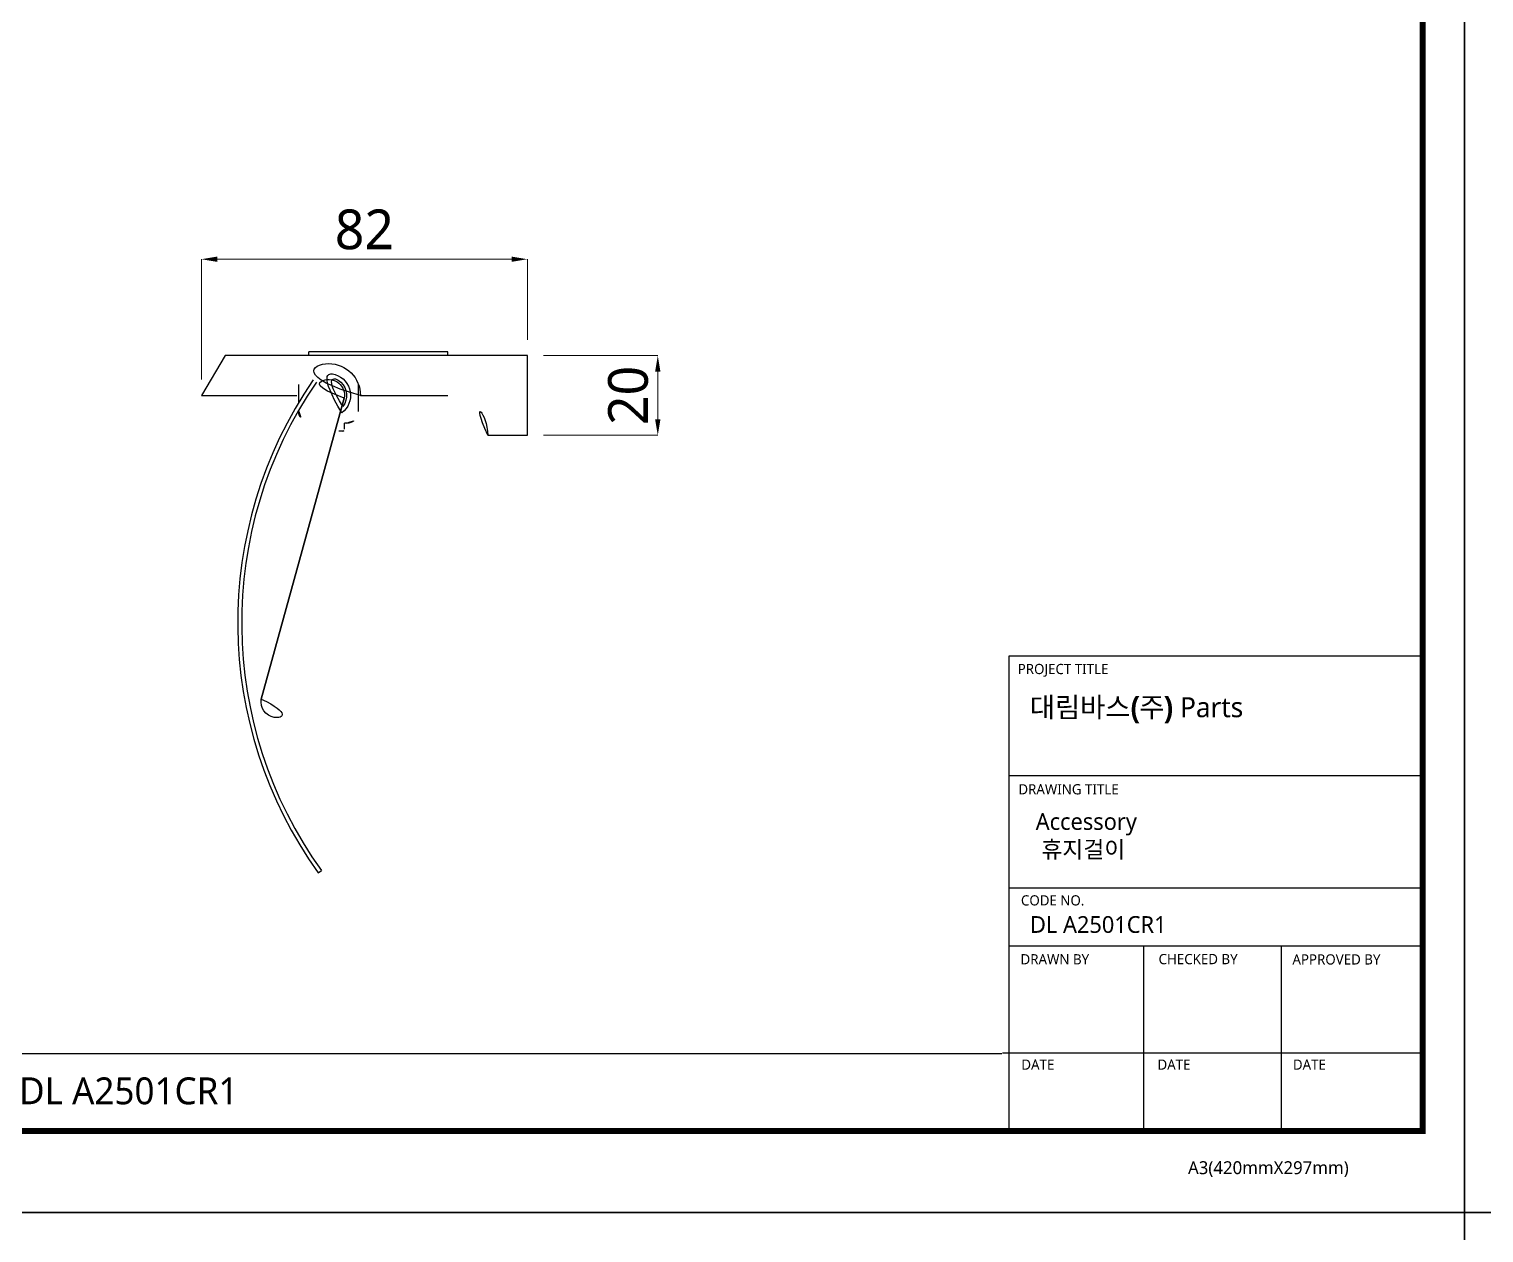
# Model space of a CAD drawing. Extents: x 16296675204 to 16296683393, y -37409618576 to -37409617244.
# Drawn here: x 16296678318.3 to 16296678684.2, y -37409617909.1 to -37409617606.6 of the extents above; entities that cross this region are included whole.
import ezdxf

# ---------------------------------------------------------------- set-up
doc = ezdxf.new("R2010")
doc.units = 0
doc.header["$LTSCALE"] = 10
doc.header["$MEASUREMENT"] = 0
doc.header["$PDMODE"] = 3
doc.header["$PDSIZE"] = -10
doc.layers.get('0').update_dxf_attribs({"linetype": 'CONTINUOUS'})
doc.layers.get('DEFPOINTS').update_dxf_attribs({"linetype": 'CONTINUOUS'})
doc.styles.add('Daelim Dimension', font='NanumGothic.ttf')
doc.dimstyles.new('DEFAULT', dxfattribs={"dimscale": 2, "dimtxt": 2, "dimasz": 2, "dimexe": 0, "dimexo": 2, "dimgap": 1, "dimtad": 1, "dimdec": 1, "dimzin": 9, "dimdsep": 46, "dimtxsty": 'Daelim Dimension', "dimcen": 0.5, "dimclrd": 252, "dimclre": 252, "dimclrt": 3, "dimadec": 1, "dimazin": 0, "dimtfac": 1, "dimtdec": 1, "dimtix": 1, "dimtmove": 0, "dimatfit": 3, "dimfxl": 1, "dimtolj": 1, "dimtzin": 1, "dimlwd": 9, "dimlwe": 9, "dimarcsym": 0})

# ---------------------------------------------------------------- blocks, each defined once
blk = doc.blocks.new('*D35')
at = {"color": 5, "lineweight": 9, "transparency": 16777216}
for p, q in [((16296678361.6427, -37409617694.6393), (16296678361.6427, -37409617664.40076)), ((16296678439.6427, -37409617664.40076), (16296678365.6427, -37409617664.40076)), ((16296678443.6427, -37409617684.6393), (16296678443.6427, -37409617664.40076))]:
    blk.add_line(p, q, dxfattribs=at)
at = {"color": 5, "transparency": 16777216}
for points in [[(16296678365.6427, -37409617663.7341), (16296678365.6427, -37409617665.06743), (16296678361.6427, -37409617664.40076)], [(16296678439.6427, -37409617663.7341), (16296678439.6427, -37409617665.06743), (16296678443.6427, -37409617664.40076)]]:
    blk.add_solid(points, dxfattribs=at)
at = {"layer": 'DEFPOINTS', "color": 0, "transparency": 16777216}
for p in [(16296678361.6427, -37409617664.40076), (16296678443.6427, -37409617688.6393), (16296678361.6427, -37409617698.6393)]:
    blk.add_point(p, dxfattribs=at)
at = {"color": 7, "transparency": 16777216, "insert": (16296678402.6427, -37409617656.95728), "char_height": 10, "attachment_point": 5, "style": 'Daelim Dimension'}
blk.add_mtext('\\A1;82', dxfattribs=at)
blk = doc.blocks.new('*D36')
at = {"color": 5, "lineweight": 9, "transparency": 16777216}
for p, q in [((16296678447.64271, -37409617688.639313), (16296678476.41552, -37409617688.639313)), ((16296678476.41552, -37409617692.639313), (16296678476.41552, -37409617704.639313)), ((16296678447.64271, -37409617708.639313), (16296678476.41552, -37409617708.639313))]:
    blk.add_line(p, q, dxfattribs=at)
at = {"color": 5, "transparency": 16777216}
for points in [[(16296678475.748859, -37409617692.639313), (16296678477.08219, -37409617692.639313), (16296678476.41552, -37409617688.639313)], [(16296678475.748859, -37409617704.639313), (16296678477.08219, -37409617704.639313), (16296678476.41552, -37409617708.639313)]]:
    blk.add_solid(points, dxfattribs=at)
at = {"layer": 'DEFPOINTS', "color": 0, "transparency": 16777216}
for p in [(16296678443.64271, -37409617688.639313), (16296678443.64271, -37409617708.639313), (16296678476.41552, -37409617708.639313)]:
    blk.add_point(p, dxfattribs=at)
at = {"color": 7, "transparency": 16777216, "insert": (16296678468.993481, -37409617698.639313), "char_height": 10, "attachment_point": 5, "rotation": 90, "style": 'Daelim Dimension'}
blk.add_mtext('\\A1;20', dxfattribs=at)

msp = doc.modelspace()

# ---------------------------------------------------------------- linework, layer by layer
for p, q in [((16296678367.6427, -37409617688.639297), (16296678361.6427, -37409617698.639297)), ((16296678443.6427, -37409617688.639297), (16296678367.6427, -37409617688.639297)), ((16296678388.6427, -37409617688.639297), (16296678388.6427, -37409617687.639297)), ((16296678423.6427, -37409617687.639297), (16296678388.6427, -37409617687.639297)), ((16296678423.6427, -37409617688.639297), (16296678423.6427, -37409617687.639297)), ((16296678443.6427, -37409617708.639297), (16296678443.6427, -37409617688.639297)), ((16296678386.1427, -37409617700.358253), (16296678386.1427, -37409617695.855423)), ((16296678401.1427, -37409617702.639297), (16296678401.1427, -37409617695.855423)), ((16296678361.6427, -37409617698.639297), (16296678385.6427, -37409617698.639297)), ((16296678401.6427, -37409617698.639297), (16296678423.6427, -37409617698.639297)), ((16296678386.1427, -37409617702.639297), (16296678386.1427, -37409617702.326103)), ((16296678397.6427, -37409617707.139297), (16296678397.6427, -37409617705.639297)), ((16296678398.1427, -37409617705.639297), (16296678397.6427, -37409617705.639297)), ((16296678397.1427, -37409617707.639297), (16296678396.179831, -37409617707.639297)), ((16296678433.6427, -37409617708.639297), (16296678443.6427, -37409617708.639297)), ((16296678391.03302, -37409617818.639297), (16296678391.844801, -37409617818.055344))]:
    msp.add_line(p, q)
at = {"color": 5, "ltscale": 40}
for p, q in [((16296678668.77466, -37409617764.158173), (16296678564.731569, -37409617764.158173)), ((16296678668.77466, -37409617794.231178), (16296678564.731569, -37409617794.231178)), ((16296678668.77466, -37409617794.231178), (16296678564.731569, -37409617794.231178)), ((16296678668.77466, -37409617822.520866), (16296678564.731569, -37409617822.520866)), ((16296678668.77466, -37409617822.520866), (16296678564.731569, -37409617822.520866)), ((16296678668.77466, -37409617837.111519), (16296678564.731569, -37409617837.111519)), ((16296678668.77466, -37409617837.111519), (16296678564.731569, -37409617837.111519)), ((16296678598.525669, -37409617837.111519), (16296678598.525669, -37409617883.558502)), ((16296678633.20821, -37409617837.111519), (16296678633.20821, -37409617883.558502)), ((16296678668.77466, -37409617863.942162), (16296678563.087021, -37409617863.942162)), ((16296678668.77466, -37409617863.942162), (16296678565.54217, -37409617863.942162)), ((16296678668.77466, -37409617883.558502), (16296678579.609449, -37409617883.558502))]:
    msp.add_line(p, q, dxfattribs=at)
at = {"color": 5, "ltscale": 0.5}
msp.add_line((16296678564.731569, -37409617764.158173), (16296678564.731569, -37409617884.187843), dxfattribs=at)
at = {"color": 5}
msp.add_line((16296678038.774549, -37409617864.016571), (16296678562.96183, -37409617864.016571), dxfattribs=at)
at = {"ltscale": 0.5}
for points in [[(16296678028.306351, -37409617903.983459), (16296678679.306351, -37409617903.983459), (16296678679.306351, -37409617426.983459), (16296678028.306351, -37409617426.983459)], [(16296678679.306351, -37409617903.983459), (16296679330.306351, -37409617903.983459), (16296679330.306351, -37409617426.983459), (16296678679.306351, -37409617426.983459)], [(16296678028.306351, -37409618380.983459), (16296678679.306351, -37409618380.983459), (16296678679.306351, -37409617903.983459), (16296678028.306351, -37409617903.983459)], [(16296678679.306351, -37409618380.983459), (16296679330.306351, -37409618380.983459), (16296679330.306351, -37409617903.983459), (16296678679.306351, -37409617903.983459)]]:
    msp.add_lwpolyline(points, close=True, dxfattribs=at)
at = {"color": 5, "linetype": 'ByBlock', "lineweight": 200, "const_width": 1.5}
msp.add_lwpolyline([(16296678038.774549, -37409617883.558739), (16296678668.774549, -37409617883.558739), (16296678668.774549, -37409617438.058739), (16296678038.774549, -37409617438.058739)], close=True, dxfattribs=at)
msp.add_lwpolyline([(16296678376.698521, -37409617774.973396, 1), (16296678384.58688, -37409617776.305199), (16296678397.58688, -37409617699.305199, 1), (16296678389.698521, -37409617697.973396)], format="xyb", close=True)
for centre, radius, start, end in [((16296678393.6427, -37409617698.639297), 8, 0, 180), ((16296678478.410509, -37409617755.785057), 107.63587, 145.45753234, 215.72912586), ((16296678478.410509, -37409617755.785057), 106.63587, 145.45753234, 215.72912586), ((16296678393.6427, -37409617698.639297), 5.5, 307.07526284, 135.04868317), ((16296678393.6427, -37409617698.639297), 4.520068, 322.66157888, 132.75784265), ((16296678423.6427, -37409617708.639297), 10, 0, 90), ((16296678389.1427, -37409617702.639297), 3, 180, 256.04496825), ((16296678398.1427, -37409617702.639297), 3, 270, 0), ((16296678397.1427, -37409617707.139297), 0.5, 270, 0)]:
    msp.add_arc(centre, radius, start, end)

# ---------------------------------------------------------------- texts
at = {"color": 5, "ltscale": 40, "style": 'Daelim Dimension'}
for s, height, p in [('PROJECT TITLE', 2.56901127, (16296678566.93413, -37409617768.686653)), ('DRAWING TITLE', 2.56901127, (16296678567.098829, -37409617798.922539)), ('CODE NO.', 2.5690113, (16296678567.743071, -37409617826.844521)), ('DRAWN BY', 2.5690113, (16296678567.64233, -37409617841.652924)), ('CHECKED BY', 2.5690113, (16296678602.352501, -37409617841.607353)), ('APPROVED BY', 2.56901127, (16296678636.01589, -37409617841.690338)), ('DATE', 2.5690113, (16296678567.842991, -37409617868.130913)), ('DATE', 2.5690113, (16296678602.079321, -37409617868.130913)), ('DATE', 2.5690113, (16296678636.134029, -37409617868.130913)), ('A3(420mmX297mm)', 3.24237133, (16296678609.759609, -37409617894.374451))]:
    msp.add_text(s, height=height, dxfattribs=at).set_placement(p)
at = {"attachment_point": 1, "style": 'Daelim Dimension'}
for s, insert, char_height, width in [('{\\fPretendard Variable SemiBold|b0|i0|c129|p2;\\C7;대림바스(주)} Parts', (16296678569.98984, -37409617774.48848), 5.03600079, 80.93992813), (' Accessory\\P  휴지걸이', (16296678570.034269, -37409617803.634933), 4.2041236, 70.7511006), ('DL A2501CR1', (16296678570.034269, -37409617829.526329), 4.20412356, 70.7511006)]:
    msp.add_mtext(s, dxfattribs=dict(at, insert=insert, char_height=char_height, width=width))
at = {"color": 2, "insert": (16296678155.646811, -37409617870.062691), "char_height": 6.75662715, "width": 260.66283526, "attachment_point": 1, "style": 'Daelim Dimension'}
msp.add_mtext('대림바스{\\fPretendard Variable SemiBold|b0|i0|c129|p2;(}주{\\fPretendard Variable SemiBold|b0|i0|c129|p2;)}_Parts_Accessory_{\\fGulim|b0|i0|c129|p50;휴지걸이}_DL A2501CR1', dxfattribs=at)

# ---------------------------------------------------------------- dimensions: what is measured, and where the dimension line sits
dim = msp.add_linear_dim(base=(16296678361.6427, -37409617664.400757), p1=(16296678443.6427, -37409617688.639297), p2=(16296678361.6427, -37409617698.639297), dimstyle='DEFAULT', override={"dimtxt": 5, "dimclrd": 5, "dimclre": 5, "dimclrt": 7})
dim.commit()
dim.dimension.update_dxf_attribs({"geometry": '*D35', "text_midpoint": (16296678402.6427, -37409617656.957283)})
dim = msp.add_linear_dim(base=(16296678476.41552, -37409617708.639313), p1=(16296678443.6427, -37409617688.639297), p2=(16296678443.6427, -37409617708.639297), angle=90, dimstyle='DEFAULT', override={"dimtxt": 5, "dimclrd": 5, "dimclre": 5, "dimclrt": 7})
dim.commit()
dim.dimension.update_dxf_attribs({"geometry": '*D36', "text_midpoint": (16296678468.993481, -37409617698.639313)})

doc.saveas('drawing.dxf')
